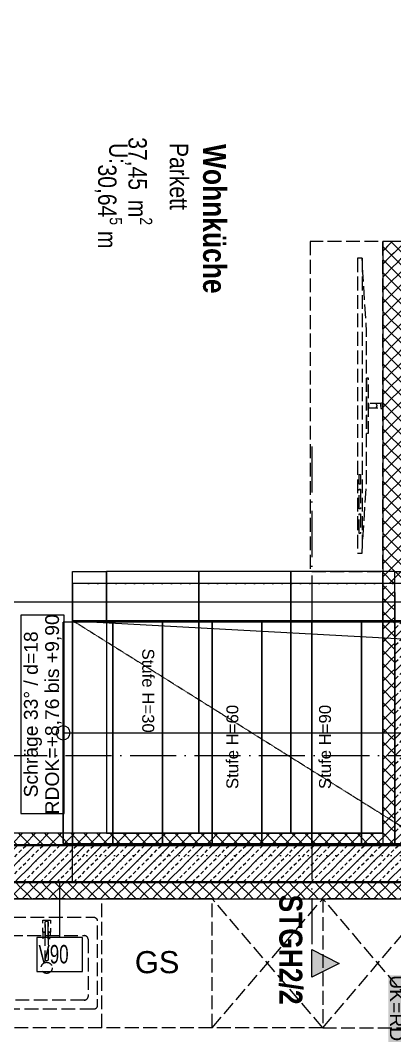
# Model space of a CAD drawing. Header units: metres. Extents: x -19025 to 34897, y -14024 to 26069.
# Drawn here: x 16898 to 18932, y 9095 to 14604 of the extents above; entities that cross this region are included whole.
import ezdxf
from ezdxf.enums import TextEntityAlignment as Align

# ---------------------------------------------------------------- set-up
doc = ezdxf.new("R2010")
doc.units = ezdxf.units.M
doc.header["$MEASUREMENT"] = 0
doc.set_wipeout_variables(frame=1)
for name, pattern in [('Punktlinie weit', [0.05, 0, -0.05]), ('Schnittlinie', [0.35, 0.25, -0.05, 0, -0.05]), ('Strichlinie eng', [0.1, 0.075, -0.025]), ('Wipeout_Contour', [1, 0, -1])]:
    doc.linetypes.add(name, pattern=pattern)
for name, color, linetype in [('11__100 Achsraster', 7, 'Continuous'), ('120 Wand Innen tragend', 7, 'Continuous'), ('130 Wand Innen', 7, 'Continuous'), ('220 Bodenaufbau', 7, 'Continuous'), ('410 Treppe', 7, 'Continuous'), ('510 Moeblierung', 7, 'Continuous'), ('530 Küche', 7, 'Continuous'), ('810 Raumstempel', 7, 'Continuous'), ('851 Marker Schnitt PP', 7, 'Continuous'), ('870 Deckendurchbruchsymbol', 7, 'Continuous'), ('930 Beschriftung Allgemein', 7, 'Continuous'), ('936 Beschriftung Aufbauten', 7, 'Continuous'), ('938 Beschriftung Statik', 7, 'Continuous'), ('Neubau_120 Wand Innen tragend', 7, 'Continuous'), ('Neubau_130 Wand Innen', 7, 'Continuous'), ('Neubau_310 Dachkonstruktion massiv', 7, 'Continuous')]:
    doc.layers.add(name, color=color, linetype=linetype)
doc.styles.add('ERSTELLTER_STIL_1', font='ARIALN.TTF')
doc.styles.add('ERSTELLTER_STIL_2', font='ARIALNB.TTF')
doc.styles.add('ERSTELLTER_STIL_3', font='arial.ttf')
doc.styles.add('ERSTELLTER_STIL_4', font='arialbd.ttf')
doc.styles.add('ERSTELLTER_STIL_7', font='ARIALN.TTF', dxfattribs={"width": 0.8})
doc.linetypes.add('Grenze Bezirk', pattern='A,0,[2,22HAUS116_412 STG1 _ 2.DG_IndexB_2026-08-161.Shx,S=0.001587,R=0,X=0,Y=0],-0.25,0', length=0.25)
pattern_1 = [(135, (0, 0), (0.03535534, 0.03535534), [0.05, 0]), (225, (0, 0), (-0.03535534, 0.03535534), [0.05, 0])]
pattern_2 = [(225, (0, 0), (-0.03535534, 0.03535534), [0.05, 0]), (315, (0, 0), (0.03535534, 0.03535534), [0.05, 0])]
pattern_3 = [(45, (0, 0), (-0.04596194, 0.04596194), [0.0195, -0.013]), (45, (-0.02298, 0.02298), (-0.04596194, 0.04596194), [0.065, 0])]

# ---------------------------------------------------------------- blocks, each defined once
blk = doc.blocks.new('Wohnküche_022_2_1', base_point=(19.0995, 19.4784))
at = {"layer": '810 Raumstempel', "color": 7, "lineweight": 13, "char_height": 0.1, "attachment_point": 1, "rotation": 270, "style": 'ERSTELLTER_STIL_1'}
for s, insert in [('\\A1;{\\pql;\\pt0,0.05;\\fArial Narrow|b0|i0|c0|p0;\\W1.000000;37,45\\fArial Narrow|b0|i0|c0|p0;\\W1.000000;\\A1{\\H.66x;\\S^  ;}\\fArial Narrow|b0|i0|c0|p0;\\W1.000000; m\\fArial Narrow|b0|i0|c0|p0;\\W1.000000;\\A1{\\H.66x;\\S2^  ;}}', (15.8635, 18.2725)), ('\\A1;{\\pql;\\pt0,0.05;\\fArial Narrow|b0|i0|c0|p0;\\W1.000000;30,64\\fArial Narrow|b0|i0|c0|p0;\\W1.000000;\\A1{\\H.66x;\\S5^  ;}\\fArial Narrow|b0|i0|c0|p0;\\W1.000000; m\\fArial Narrow|b0|i0|c0|p0;\\W1.000000;\\A1{\\H.66x;\\S^  ;}}', (15.6988, 18.1245))]:
    blk.add_mtext(s, dxfattribs=dict(at, insert=insert))
at = {"layer": '810 Raumstempel', "color": 7, "lineweight": 13}
for tag, height, style, p in [('perimeterCode', 0.1, 'ERSTELLTER_STIL_1', (15.7297, 18.2412)), ('DUMMY_892', 0.1, 'ERSTELLTER_STIL_1', (15.8944, 18.2725)), ('stFloorCovering', 0.1, 'ERSTELLTER_STIL_1', (16.0591, 18.2412)), ('DUMMY_891', 0.1, 'ERSTELLTER_STIL_1', (16.0591, 18.2725)), ('ROOM_NAME', 0.125, 'ERSTELLTER_STIL_2', (16.265, 18.2355)), ('DUMMY_890', 0.125, 'ERSTELLTER_STIL_2', (16.265, 17.4524))]:
    blk.add_attdef(tag, text='', height=height, rotation=270, dxfattribs=dict(at, style=style)).set_placement(p, align=Align.TOP_LEFT)
blk = doc.blocks.new('Decke_2_1', base_point=(11.4309, 4.6878))
at = {"layer": '220 Bodenaufbau', "color": 7, "linetype": 'Continuous', "lineweight": 13, "flags": 128}
blk.add_lwpolyline([(19.551, 13.0252), (19.551, 14.231), (15.4301, 14.231), (15.4301, 15.916), (21.6305, 15.916), (21.6305, 16.051), (21.8305, 16.051), (21.8305, 15.851), (23.6, 15.851), (23.6, 18.8911), (23.6, 22.2117), (14.36, 22.2117), (14.36, 18.8317), (11.5332, 18.8317), (11.5332, 14.251), (14.36, 14.251), (14.36, 6.5391)], dxfattribs=at)
blk = doc.blocks.new('Treppe_1_1')
at = {"color": 254, "linetype": 'Wipeout_Contour', "lineweight": 0, "ltscale": 86.442473}
blk.add_wipeout([(15.3798, 15.641), (15.3798, 14.441), (15.6498, 14.441), (15.6498, 15.641)], dxfattribs=at).dxf.layer = '410 Treppe'
at = {"layer": '410 Treppe', "color": 7, "linetype": 'Continuous', "lineweight": 13}
for p, q in [((15.3798, 15.641), (15.3798, 14.441)), ((15.6498, 15.641), (15.3798, 15.641)), ((15.3798, 14.441), (15.3798, 15.641)), ((15.6498, 14.441), (15.6498, 15.641)), ((15.3798, 14.441), (15.6498, 14.441))]:
    blk.add_line(p, q, dxfattribs=at)
at = {"layer": '410 Treppe', "color": 7, "linetype": 'Continuous', "lineweight": 13, "flags": 128}
blk.add_lwpolyline([(15.3798, 15.0035, 1), (15.3798, 15.0785, 1)], format="xyb", close=True, dxfattribs=at)
at = {"color": 254, "linetype": 'Wipeout_Contour', "lineweight": 0, "ltscale": 87.221366}
blk.add_wipeout([(15.6498, 15.641), (15.6498, 14.441), (15.9198, 14.441), (15.9198, 15.641)], dxfattribs=at).dxf.layer = '410 Treppe'
at = {"layer": '410 Treppe', "color": 7, "linetype": 'Continuous', "lineweight": 13}
for p, q in [((15.6498, 15.641), (15.6498, 14.441)), ((15.9198, 15.641), (15.6498, 15.641)), ((15.6498, 14.441), (15.6498, 15.641)), ((15.9198, 14.441), (15.9198, 15.641)), ((15.3798, 15.041), (15.6498, 15.041)), ((15.6498, 14.441), (15.9198, 14.441))]:
    blk.add_line(p, q, dxfattribs=at)
at = {"color": 254, "linetype": 'Wipeout_Contour', "lineweight": 0, "ltscale": 88.006623}
blk.add_wipeout([(15.9198, 15.641), (15.9198, 14.441), (16.1898, 14.441), (16.1898, 15.641)], dxfattribs=at).dxf.layer = '410 Treppe'
at = {"layer": '410 Treppe', "color": 7, "linetype": 'Continuous', "lineweight": 13}
for p, q in [((15.9198, 15.641), (15.9198, 14.441)), ((16.1898, 15.641), (15.9198, 15.641)), ((15.9198, 14.441), (15.9198, 15.641)), ((16.1898, 14.441), (16.1898, 15.641)), ((15.9198, 14.441), (16.1898, 14.441))]:
    blk.add_line(p, q, dxfattribs=at)
at = {"color": 254, "linetype": 'Wipeout_Contour', "lineweight": 0, "ltscale": 88.798076}
blk.add_wipeout([(16.1898, 15.641), (16.1898, 14.441), (16.4598, 14.441), (16.4598, 15.641)], dxfattribs=at).dxf.layer = '410 Treppe'
at = {"layer": '410 Treppe', "color": 7, "linetype": 'Continuous', "lineweight": 13}
for p, q in [((16.1898, 15.641), (16.1898, 14.441)), ((16.4598, 15.641), (16.1898, 15.641)), ((16.1898, 14.441), (16.1898, 15.641)), ((16.4598, 14.441), (16.4598, 15.641)), ((16.1898, 14.441), (16.4598, 14.441))]:
    blk.add_line(p, q, dxfattribs=at)
at = {"color": 254, "linetype": 'Wipeout_Contour', "lineweight": 0, "ltscale": 89.595559}
blk.add_wipeout([(16.4598, 15.641), (16.4598, 14.441), (16.7298, 14.441), (16.7298, 15.641)], dxfattribs=at).dxf.layer = '410 Treppe'
at = {"layer": '410 Treppe', "color": 7, "linetype": 'Continuous', "lineweight": 13}
for p, q in [((16.4598, 15.641), (16.4598, 14.441)), ((16.7298, 15.641), (16.4598, 15.641)), ((16.4598, 14.441), (16.4598, 15.641)), ((16.7298, 14.441), (16.7298, 15.641)), ((16.4598, 14.441), (16.7298, 14.441))]:
    blk.add_line(p, q, dxfattribs=at)
at = {"color": 254, "linetype": 'Wipeout_Contour', "lineweight": 0, "ltscale": 90.398913}
blk.add_wipeout([(16.7298, 15.641), (16.7298, 14.441), (16.9998, 14.441), (16.9998, 15.641)], dxfattribs=at).dxf.layer = '410 Treppe'
at = {"layer": '410 Treppe', "color": 7, "linetype": 'Continuous', "lineweight": 13}
for p, q in [((16.7298, 15.641), (16.7298, 14.441)), ((16.9998, 15.641), (16.7298, 15.641)), ((16.7298, 14.441), (16.7298, 15.641)), ((16.9998, 14.441), (16.9998, 15.641)), ((16.7298, 14.441), (16.9998, 14.441))]:
    blk.add_line(p, q, dxfattribs=at)
at = {"color": 254, "linetype": 'Wipeout_Contour', "lineweight": 0, "ltscale": 91.207981}
blk.add_wipeout([(16.9998, 15.641), (16.9998, 14.441), (17.2698, 14.441), (17.2698, 15.641)], dxfattribs=at).dxf.layer = '410 Treppe'
at = {"layer": '410 Treppe', "color": 7, "linetype": 'Continuous', "lineweight": 13}
for p, q in [((16.9998, 15.641), (16.9998, 14.441)), ((17.2698, 15.641), (16.9998, 15.641)), ((16.9998, 14.441), (16.9998, 15.641)), ((15.6498, 15.041), (19.4298, 15.041)), ((16.9998, 14.441), (17.2698, 14.441))]:
    blk.add_line(p, q, dxfattribs=at)
blk = doc.blocks.new('Wand_3_1', base_point=(17.1809, 15.751))
at = {"color": 254, "linetype": 'Wipeout_Contour', "lineweight": 0, "ltscale": 91.331074}
blk.add_wipeout([(17.1809, 15.916), (15.6159, 15.916), (15.6159, 15.851), (17.1809, 15.851)], dxfattribs=at).dxf.layer = '120 Wand Innen tragend'
at = {"layer": '120 Wand Innen tragend', "color": 7, "linetype": 'Continuous', "lineweight": 13, "flags": 128}
blk.add_lwpolyline([(17.1809, 15.916), (15.6159, 15.916)], dxfattribs=at)
at = {"color": 254, "linetype": 'Wipeout_Contour', "lineweight": 0, "ltscale": 90.960403}
blk.add_wipeout([(15.6159, 15.651), (17.1809, 15.651), (17.1809, 15.851), (15.6159, 15.851)], dxfattribs=at).dxf.layer = '120 Wand Innen tragend'
at = {"layer": '120 Wand Innen tragend', "color": 7, "linetype": 'Continuous', "lineweight": 13, "flags": 128}
for points in [[(15.6159, 15.851), (15.6159, 15.916)], [(17.1809, 15.851), (17.1809, 15.916)], [(15.6159, 15.651), (15.6159, 15.851)], [(17.1809, 15.651), (17.1809, 15.851)], [(15.6159, 15.651), (17.1809, 15.651)]]:
    blk.add_lwpolyline(points, dxfattribs=at)
blk = doc.blocks.new('Dachfläche_1_1', base_point=(15.4309, 15.851))
at = {"layer": 'Neubau_310 Dachkonstruktion massiv', "color": 155, "linetype": 'Punktlinie weit', "lineweight": 5, "true_color": 0x416cbe, "flags": 128}
blk.add_lwpolyline([(15.4309, 15.851), (15.4309, 14.376), (17.3809, 14.376), (17.3809, 15.851)], close=True, dxfattribs=at)
blk = doc.blocks.new('Unterschrank Einzeltür 24[1]_1', base_point=(15.59, 13.441))
at = {"layer": '530 Küche', "color": 8, "linetype": 'Strichlinie eng', "lineweight": 5}
for p, q in [((15.59, 14.141), (14.99, 14.141)), ((14.99, 13.441), (14.99, 14.141)), ((15.59, 13.441), (15.59, 14.141)), ((15.085, 13.941), (15.495, 13.941)), ((15.065, 13.611), (15.065, 13.921)), ((15.515, 13.921), (15.515, 13.611)), ((15.495, 13.591), (15.085, 13.591)), ((15.59, 13.441), (14.99, 13.441))]:
    blk.add_line(p, q, dxfattribs=at)
at = {"layer": '530 Küche', "color": 8, "linetype": 'Strichlinie eng', "lineweight": 5, "flags": 128}
for points in [[(15.545, 13.541), (15.035, 13.541, -0.414214), (15.015, 13.561), (15.015, 14.021, -0.414214), (15.035, 14.041), (15.545, 14.041, -0.414214), (15.565, 14.021), (15.565, 13.561, -0.414214)], [(15.31, 13.96), (15.299, 13.96), (15.299, 14.011, 1), (15.281, 14.011), (15.281, 13.96), (15.2701, 13.96), (15.2701, 14.025), (15.31, 14.025)], [(15.299, 13.8131, -1), (15.281, 13.8132), (15.281, 14.011, -1), (15.299, 14.011)]]:
    blk.add_lwpolyline(points, format="xyb", close=True, dxfattribs=at)
for points in [[(15.2703, 13.924), (15.2703, 13.959), (15.281, 13.959), (15.281, 13.924)], [(15.3097, 13.924), (15.299, 13.924), (15.299, 13.959), (15.3097, 13.959)]]:
    blk.add_lwpolyline(points, close=True, dxfattribs=at)
at = {"layer": '530 Küche', "color": 8, "linetype": 'Strichlinie eng', "lineweight": 5}
blk.add_circle((15.29, 13.766), 0.03, dxfattribs=at)
for centre, start, end in [((15.085, 13.921), 90, 180), ((15.495, 13.921), 0, 90), ((15.085, 13.611), 180, 270), ((15.495, 13.611), 270, 0)]:
    blk.add_arc(centre, 0.02, start, end, dxfattribs=at)
blk.add_point((15.495, 13.591), dxfattribs=at)
blk = doc.blocks.new('Garderobe 01 27[2]_1', base_point=(16.79, 13.441))
at = {"layer": '530 Küche', "color": 8, "linetype": 'Strichlinie eng', "lineweight": 5}
for p, q in [((16.19, 13.441), (16.79, 14.141)), ((16.79, 13.441), (16.19, 14.141))]:
    blk.add_line(p, q, dxfattribs=at)
at = {"layer": '530 Küche', "color": 8, "linetype": 'Strichlinie eng', "lineweight": 5, "flags": 128}
blk.add_lwpolyline([(16.79, 13.441), (16.19, 13.441), (16.19, 14.141), (16.79, 14.141)], close=True, dxfattribs=at)
blk = doc.blocks.new('Anrichte 01 27[43]_1', base_point=(16.7217, 17.7067))
at = {"layer": '510 Moeblierung', "color": 253, "linetype": 'Strichlinie eng', "lineweight": 9, "true_color": 0x9f9f9f, "flags": 128}
blk.add_lwpolyline([(16.7217, 17.7067), (16.7217, 15.916), (17.1159, 15.916), (17.1159, 17.7067)], close=True, dxfattribs=at)
blk = doc.blocks.new('Einbau Geschirrspüler 02 27[46]_1', base_point=(16.19, 13.441))
at = {"layer": '530 Küche', "color": 8, "linetype": 'Strichlinie eng', "lineweight": 5}
for p, q in [((16.19, 14.141), (15.59, 14.141)), ((15.59, 13.441), (15.59, 14.141)), ((16.19, 13.441), (16.19, 14.141)), ((16.19, 13.441), (15.59, 13.441))]:
    blk.add_line(p, q, dxfattribs=at)
at = {"layer": '530 Küche', "color": 7, "lineweight": 13, "style": 'ERSTELLTER_STIL_3'}
blk.add_attdef('txt', text='', height=0.12, dxfattribs=at).set_placement((15.89, 13.7969), align=Align.MIDDLE_CENTER)
blk = doc.blocks.new('Garderobe 01 27[99]_1', base_point=(16.79, 13.441))
at = {"layer": '530 Küche', "color": 8, "linetype": 'Strichlinie eng', "lineweight": 5}
for p, q in [((17.39, 13.441), (16.79, 14.141)), ((16.79, 13.441), (17.39, 14.141))]:
    blk.add_line(p, q, dxfattribs=at)
at = {"layer": '530 Küche', "color": 8, "linetype": 'Strichlinie eng', "lineweight": 5, "flags": 128}
blk.add_lwpolyline([(16.79, 13.441), (17.39, 13.441), (17.39, 14.141), (16.79, 14.141)], close=True, dxfattribs=at)
blk = doc.blocks.new('Wand_101_1', base_point=(17.1159, 15.851))
at = {"layer": 'Neubau_130 Wand Innen', "linetype": 'Continuous', "lineweight": 13, "true_color": 0xa7a7a7}
h = blk.add_hatch(dxfattribs=at)
h.set_pattern_fill('GIPSKARTONWAND_0001', color=253, style=0, pattern_type=2)
h.set_pattern_definition(pattern_1)
h.paths.add_polyline_path([(17.1159, 17.6017), (17.1159, 15.851), (17.2209, 15.851), (17.2209, 17.6017)])
at = {"layer": 'Neubau_130 Wand Innen', "color": 7, "linetype": 'Continuous', "lineweight": 13, "flags": 128}
for points in [[(17.1159, 17.6017), (17.1159, 15.851)], [(17.2209, 16.2161), (17.2209, 17.6017)], [(17.2209, 15.851), (17.2209, 16.1511)], [(17.2209, 15.851), (17.1159, 15.851)]]:
    blk.add_lwpolyline(points, dxfattribs=at)
blk = doc.blocks.new('Wand_122_1', base_point=(17.64, 14.231))
at = {"layer": 'Neubau_130 Wand Innen', "linetype": 'Continuous', "lineweight": 13, "true_color": 0xa7a7a7}
h = blk.add_hatch(dxfattribs=at)
h.set_pattern_fill('GIPSKARTONWAND_0001', color=253, style=0, pattern_type=2)
h.set_pattern_definition(pattern_2)
h.paths.add_polyline_path([(17.44, 14.231), (14.56, 14.231), (14.56, 14.141), (17.44, 14.141)])
at = {"layer": 'Neubau_130 Wand Innen', "color": 7, "linetype": 'Continuous', "lineweight": 13, "flags": 128}
for points in [[(17.44, 14.231), (14.56, 14.231)], [(14.56, 14.141), (17.44, 14.141)]]:
    blk.add_lwpolyline(points, dxfattribs=at)
blk = doc.blocks.new('Schnittebene_10_1', base_point=(16.73, 16.5951))
at = {"layer": '851 Marker Schnitt PP', "linetype": 'Continuous', "lineweight": 0, "true_color": 0x000000}
blk.add_hatch(color=18, dxfattribs=at).paths.add_polyline_path([(16.73, 13.7155), (16.88, 13.7905), (16.73, 13.8655)])
at = {"layer": '851 Marker Schnitt PP', "color": 251, "linetype": 'Schnittlinie', "lineweight": 5, "true_color": 0x5f5f5f}
blk.add_line((16.73, 16.5951), (16.73, 13.8655), dxfattribs=at)
at = {"layer": '851 Marker Schnitt PP', "color": 7, "linetype": 'Continuous', "lineweight": 13, "flags": 128}
blk.add_lwpolyline([(16.73, 13.7155), (16.73, 13.8655), (16.88, 13.7905)], close=True, dxfattribs=at)
at = {"layer": '851 Marker Schnitt PP', "color": 7, "lineweight": 13, "insert": (16.5502, 14.1635), "char_height": 0.125, "attachment_point": 7, "rotation": 270, "style": 'ERSTELLTER_STIL_2'}
blk.add_mtext('\\A1;{\\pql;\\pt0;\\fArial Narrow|b1|i0|c0|p0;\\W1.000000;STGH2/2}', dxfattribs=at)
blk = doc.blocks.new('Etikett_16_1', base_point=(15.3604, 14.231))
at = {"layer": '936 Beschriftung Aufbauten', "color": 7, "linetype": 'Continuous', "lineweight": 13}
blk.add_line((15.3604, 14.231), (15.3604, 13.931), dxfattribs=at)
at = {"layer": '936 Beschriftung Aufbauten', "color": 7, "linetype": 'Continuous', "lineweight": 13, "flags": 128}
blk.add_lwpolyline([(15.236, 13.931), (15.236, 13.7463), (15.4847, 13.7463), (15.4847, 13.931)], close=True, dxfattribs=at)
at = {"layer": '936 Beschriftung Aufbauten', "color": 7, "lineweight": 13, "insert": (15.246, 13.8901), "char_height": 0.1, "attachment_point": 1, "style": 'ERSTELLTER_STIL_7'}
blk.add_mtext('\\A1;{\\pqj;\\pt0,1;\\fArial Narrow|b0|i0|c0|p0;\\W0.800000;V90\\fArial Narrow|b0|i0|c0|p0;\\W0.800000;\\A1{\\H.66x;\\S^  ;}\\fArial Narrow|b0|i0|c0|p0;\\W0.800000;\\fArial Narrow|b0|i0|c0|p0;\\W0.800000;\\A1{\\H.66x;\\S^  ;}\\fArial Narrow|b0|i0|c0|p0;\\W0.800000; \\fArial Narrow|b0|i0|c0|p0;\\W0.800000;\\fArial Narrow|b0|i0|c0|p0;\\W0.800000;\\fArial Narrow|b0|i0|c0|p0;\\W0.800000;\\fArial Narrow|b0|i0|c0|p0;\\W0.800000;\\fArial Narrow|b0|i0|c0|p0;\\W0.800000;\\fArial Narrow|b0|i0|c0|p0;\\W0.800000;\\fArial Narrow|b0|i0|c0|p0;\\W0.800000;\\fArial Narrow|b0|i0|c0|p0;\\W0.800000;\\fArial Narrow|b0|i0|c0|p0;\\W0.800000;\\fArial Narrow|b0|i0|c0|p0;\\W0.800000;\\fArial Narrow|b0|i0|c0|p0;\\W0.800000;\\fArial Narrow|b0|i0|c0|p0;\\W0.800000;\\fArial Narrow|b0|i0|c0|p0;\\W0.800000;\\fArial Narrow|b0|i0|c0|p0;\\W0.800000;\\fArial Narrow|b0|i0|c0|p0;\\W0.800000;\\fArial Narrow|b0|i0|c0|p0;\\W0.800000;\\fArial Narrow|b0|i0|c0|p0;\\W0.800000;\\fArial Narrow|b0|i0|c0|p0;\\W0.800000;\\fArial Narrow|b0|i0|c0|p0;\\W0.800000;\\fArial Narrow|b0|i0|c0|p0;\\W0.800000;\\fArial Narrow|b0|i0|c0|p0;\\W0.800000;\\fArial Narrow|b0|i0|c0|p0;\\W0.800000;\\fArial Narrow|b0|i0|c0|p0;\\W0.800000;\\fArial Narrow|b0|i0|c0|p0;\\W0.800000;\\fArial Narrow|b0|i0|c0|p0;\\W0.800000;\\fArial Narrow|b0|i0|c0|p0;\\W0.800000;\\fArial Narrow|b0|i0|c0|p0;\\W0.800000;\\fArial Narrow|b0|i0|c0|p0;\\W0.800000;\\fArial Narrow|b0|i0|c0|p0;\\W0.800000;\\fArial Narrow|b0|i0|c0|p0;\\W0.800000;\\fArial Narrow|b0|i0|c0|p0;\\W0.800000;\\fArial Narrow|b0|i0|c0|p0;\\W0.800000;\\fArial Narrow|b0|i0|c0|p0;\\W0.800000;\\fArial Narrow|b0|i0|c0|p0;\\W0.800000;\\fArial Narrow|b0|i0|c0|p0;\\W0.800000;\\fArial Narrow|b0|i0|c0|p0;\\W0.800000;\\fArial Narrow|b0|i0|c0|p0;\\W0.800000;\\fArial Narrow|b0|i0|c0|p0;\\W0.800000;\\fArial Narrow|b0|i0|c0|p0;\\W0.800000;\\fArial Narrow|b0|i0|c0|p0;\\W0.800000;\\fArial Narrow|b0|i0|c0|p0;\\W0.800000;\\fArial Narrow|b0|i0|c0|p0;\\W0.800000;\\fArial Narrow|b0|i0|c0|p0;\\W0.800000;}', dxfattribs=at)
blk = doc.blocks.new('Wand_154_1', base_point=(19.1507, 17.7067))
at = {"layer": '130 Wand Innen', "linetype": 'Continuous', "lineweight": 13, "true_color": 0xa7a7a7}
h = blk.add_hatch(dxfattribs=at)
h.set_pattern_fill('GIPSKARTONWAND_0001', color=253, style=0, pattern_type=2)
h.set_pattern_definition(pattern_2)
h.paths.add_polyline_path([(17.1159, 17.6017), (17.2209, 17.6017), (17.1159, 17.7067)])
h = blk.add_hatch(dxfattribs=at)
h.set_pattern_fill('GIPSKARTONWAND_0001', color=253, style=0, pattern_type=2)
h.set_pattern_definition(pattern_2)
h.paths.add_polyline_path([(17.2209, 17.7067), (17.1159, 17.7067), (17.2209, 17.6017)])
at = {"layer": '130 Wand Innen', "color": 7, "linetype": 'Continuous', "lineweight": 13, "flags": 128}
for points in [[(17.1159, 17.7067), (17.1159, 17.6017)], [(17.981, 17.7067), (17.1159, 17.7067)]]:
    blk.add_lwpolyline(points, dxfattribs=at)
blk = doc.blocks.new('Wand_161_1', base_point=(17.1809, 14.431))
at = {"layer": 'Neubau_120 Wand Innen tragend', "linetype": 'Continuous', "lineweight": 13, "true_color": 0xa7a7a7}
h = blk.add_hatch(dxfattribs=at)
h.set_pattern_fill('GIPSKARTONWAND_0001', color=253, style=0, pattern_type=2)
h.set_pattern_definition(pattern_1)
h.paths.add_polyline_path([(17.1159, 15.851), (17.1159, 14.431), (17.1809, 14.431), (17.1809, 15.802)])
at = {"layer": 'Neubau_120 Wand Innen tragend', "linetype": 'Continuous', "lineweight": 0, "true_color": 0x000000}
h = blk.add_hatch(dxfattribs=at)
h.set_pattern_fill('BETON__BEWEHRT_SN46_0001', color=18, style=0, pattern_type=2)
h.set_pattern_definition(pattern_3)
h.paths.add_polyline_path([(17.1809, 15.651), (17.1809, 14.431), (17.3809, 14.431), (17.3809, 15.651)])
at = {"layer": 'Neubau_120 Wand Innen tragend', "linetype": 'Continuous', "lineweight": 13, "true_color": 0xa7a7a7}
h = blk.add_hatch(dxfattribs=at)
h.set_pattern_fill('GIPSKARTONWAND_0001', color=253, style=0, pattern_type=2)
h.set_pattern_definition(pattern_1)
h.paths.add_polyline_path([(17.1159, 14.431), (17.1809, 14.431), (17.1809, 14.4801), (17.1159, 14.496)])
at = {"layer": 'Neubau_120 Wand Innen tragend', "linetype": 'Continuous', "lineweight": 0, "true_color": 0x000000}
h = blk.add_hatch(dxfattribs=at)
h.set_pattern_fill('BETON__BEWEHRT_SN46_0001', color=18, style=0, pattern_type=2)
h.set_pattern_definition(pattern_3)
h.paths.add_polyline_path([(17.1809, 14.4801), (17.1809, 14.431), (17.3809, 14.431)])
at = {"layer": 'Neubau_120 Wand Innen tragend', "color": 7, "linetype": 'Continuous', "lineweight": 13}
for p, q in [((17.1809, 15.802), (17.1809, 15.651)), ((17.1809, 15.651), (17.1809, 14.431))]:
    blk.add_line(p, q, dxfattribs=at)
at = {"layer": 'Neubau_120 Wand Innen tragend', "color": 7, "linetype": 'Continuous', "lineweight": 13, "flags": 128}
for points in [[(17.1159, 15.851), (17.1159, 14.431)], [(17.1809, 14.431), (17.1159, 14.431)]]:
    blk.add_lwpolyline(points, dxfattribs=at)
at = {"layer": 'Neubau_120 Wand Innen tragend', "color": 7, "linetype": 'Continuous', "lineweight": 30, "flags": 128}
blk.add_lwpolyline([(17.3809, 14.431), (17.3809, 15.651)], dxfattribs=at)
at = {"layer": 'Neubau_130 Wand Innen', "color": 7, "linetype": 'Continuous', "lineweight": 13}
blk.add_line((17.1809, 14.4801), (17.1809, 14.431), dxfattribs=at)
at = {"layer": 'Neubau_130 Wand Innen', "color": 7, "linetype": 'Continuous', "lineweight": 13, "flags": 128}
blk.add_lwpolyline([(17.1809, 14.431), (17.1159, 14.431)], dxfattribs=at)
at = {"layer": 'Neubau_130 Wand Innen', "color": 7, "linetype": 'Continuous', "lineweight": 30, "flags": 128}
blk.add_lwpolyline([(17.3809, 14.431), (17.1809, 14.431)], dxfattribs=at)
blk = doc.blocks.new('Wand_163_1', base_point=(14.56, 14.431))
at = {"layer": '120 Wand Innen tragend', "linetype": 'Continuous', "lineweight": 0, "true_color": 0x000000}
h = blk.add_hatch(dxfattribs=at)
h.set_pattern_fill('BETON__BEWEHRT_SN46_0001', color=18, style=0, pattern_type=2)
h.set_pattern_definition(pattern_3)
h.paths.add_polyline_path([(14.56, 14.231), (17.44, 14.231), (17.44, 14.431), (14.56, 14.431)])
at = {"layer": '120 Wand Innen tragend', "color": 7, "linetype": 'Continuous', "lineweight": 30, "flags": 128}
for points in [[(17.1809, 14.431), (14.56, 14.431)], [(14.56, 14.231), (17.44, 14.231)]]:
    blk.add_lwpolyline(points, dxfattribs=at)
blk = doc.blocks.new('Wanddurchbruch  - ACB_2')
at = {"layer": '120 Wand Innen tragend', "linetype": 'Continuous', "lineweight": 0, "true_color": 0x3f3f3f}
for points in [[(0.5034, 0.493), (-0.0117, 0.493), (-0.0117, 0.403), (0.5034, 0.403)], [(0.4797, 0.3933), (0.0074, 0.3933), (0.0074, 0.3033), (0.4797, 0.3033)]]:
    blk.add_hatch(color=250, dxfattribs=at).paths.add_polyline_path(points)
at = {"layer": '120 Wand Innen tragend', "linetype": 'Continuous', "lineweight": 0, "true_color": 0xffffff}
blk.add_hatch(color=7, dxfattribs=at).paths.add_polyline_path([(-0.075, 0), (0.075, 0), (0.075, 0.2), (-0.075, 0.2)])
at = {"layer": '120 Wand Innen tragend', "color": 7, "linetype": 'Continuous', "lineweight": 18}
for p, q in [((0.075, 0.2), (-0.075, 0.2)), ((-0.075, 0), (0.075, 0.2)), ((0.075, 0), (-0.075, 0.2)), ((-0.075, 0), (0.075, 0))]:
    blk.add_line(p, q, dxfattribs=at)
at = {"layer": '120 Wand Innen tragend', "color": 7, "linetype": 'Continuous', "lineweight": 13}
for p, q in [((-0.075, 0.2), (-0.075, 0)), ((0.075, 0.2), (-0.075, 0.2)), ((0.075, 0), (0.075, 0.2)), ((-0.075, 0), (0.075, 0))]:
    blk.add_line(p, q, dxfattribs=at)
at = {"layer": '120 Wand Innen tragend', "color": 12, "lineweight": 13, "true_color": 0xcc0000, "style": 'ERSTELLTER_STIL_3'}
for tag, p in [('zeileZ', (0.2458, 0.4517)), ('mal', (0.2436, 0.352))]:
    blk.add_attdef(tag, text='', height=0.075, rotation=180, dxfattribs=at).set_placement(p, align=Align.MIDDLE_CENTER)
blk = doc.blocks.new('Wanddurchbruch  - ACB_3')
at = {"layer": '120 Wand Innen tragend', "linetype": 'Continuous', "lineweight": 0, "true_color": 0x3f3f3f}
for points in [[(0.5034, 0.493), (-0.0117, 0.493), (-0.0117, 0.403), (0.5034, 0.403)], [(0.4797, 0.3933), (0.0074, 0.3933), (0.0074, 0.3033), (0.4797, 0.3033)]]:
    blk.add_hatch(color=250, dxfattribs=at).paths.add_polyline_path(points)
at = {"layer": '120 Wand Innen tragend', "linetype": 'Continuous', "lineweight": 0, "true_color": 0xffffff}
blk.add_hatch(color=7, dxfattribs=at).paths.add_polyline_path([(-0.1, 0), (0.1, 0), (0.1, 0.2), (-0.1, 0.2)])
at = {"layer": '120 Wand Innen tragend', "color": 7, "linetype": 'Continuous', "lineweight": 18}
for p, q in [((0.1, 0.2), (-0.1, 0.2)), ((-0.1, 0), (0.1, 0.2)), ((0.1, 0), (-0.1, 0.2)), ((-0.1, 0), (0.1, 0))]:
    blk.add_line(p, q, dxfattribs=at)
at = {"layer": '120 Wand Innen tragend', "color": 7, "linetype": 'Continuous', "lineweight": 13}
for p, q in [((-0.1, 0.2), (-0.1, 0)), ((0.1, 0.2), (-0.1, 0.2)), ((0.1, 0), (0.1, 0.2)), ((-0.1, 0), (0.1, 0))]:
    blk.add_line(p, q, dxfattribs=at)
at = {"layer": '120 Wand Innen tragend', "color": 12, "lineweight": 13, "true_color": 0xcc0000, "style": 'ERSTELLTER_STIL_3'}
for tag, p in [('zeileZ', (0.2458, 0.4517)), ('mal', (0.2436, 0.352))]:
    blk.add_attdef(tag, text='', height=0.075, rotation=180, dxfattribs=at).set_placement(p, align=Align.MIDDLE_CENTER)
blk = doc.blocks.new('Wand_173_1', base_point=(17.64, 11.3283))
at = {"layer": '120 Wand Innen tragend', "linetype": 'Continuous', "lineweight": 0, "true_color": 0x000000}
h = blk.add_hatch(dxfattribs=at)
h.set_pattern_fill('BETON__BEWEHRT_SN46_0001', color=18, style=0, pattern_type=2)
h.set_pattern_definition(pattern_3)
h.paths.add_polyline_path([(17.44, 14.231), (17.44, 13.297), (17.64, 13.297), (17.64, 14.231)])
h = blk.add_hatch(dxfattribs=at)
h.set_pattern_fill('BETON__BEWEHRT_SN46_0001', color=18, style=0, pattern_type=2)
h.set_pattern_definition(pattern_3)
h.paths.add_polyline_path([(17.64, 13.147), (17.44, 13.147), (17.44, 12.7333), (17.64, 12.7333)])
h = blk.add_hatch(dxfattribs=at)
h.set_pattern_fill('BETON__BEWEHRT_SN46_0001', color=18, style=0, pattern_type=2)
h.set_pattern_definition(pattern_3)
h.paths.add_polyline_path([(17.44, 11.3283), (17.64, 11.4333), (17.64, 12.5333), (17.44, 12.5333)])
h = blk.add_hatch(dxfattribs=at)
h.set_pattern_fill('BETON__BEWEHRT_SN46_0001', color=18, style=0, pattern_type=2)
h.set_pattern_definition(pattern_3)
h.paths.add_polyline_path([(17.64, 11.4333), (17.44, 11.3283), (17.64, 11.3283)])
at = {"layer": '120 Wand Innen tragend', "color": 7, "linetype": 'Continuous', "lineweight": 30, "flags": 128}
for points in [[(17.44, 14.231), (17.44, 13.297)], [(17.64, 13.297), (17.64, 14.231)], [(17.44, 13.147), (17.44, 12.7333)], [(17.64, 12.7333), (17.64, 13.147)], [(17.44, 12.5333), (17.44, 11.3283)], [(17.64, 11.4333), (17.64, 12.5333)]]:
    blk.add_lwpolyline(points, dxfattribs=at)
at = {"layer": '130 Wand Innen', "color": 7, "linetype": 'Continuous', "lineweight": 30}
blk.add_line((17.64, 11.3283), (17.64, 11.4333), dxfattribs=at)
at = {"layer": '130 Wand Innen', "color": 7, "linetype": 'Continuous', "lineweight": 30, "flags": 128}
blk.add_lwpolyline([(17.44, 11.3283), (17.64, 11.3283)], dxfattribs=at)
at = {"layer": '120 Wand Innen tragend', "color": 7, "linetype": 'Continuous', "lineweight": 13}
ref = blk.add_blockref('Wanddurchbruch  - ACB_2', (17.64, 13.222), dxfattribs=dict(at, rotation=89.99999870043219))
ref.add_attrib('mal', 'WD 15/15', dxfattribs={"color": 12, "lineweight": 13, "true_color": 0xcc0000, "height": 0.075, "rotation": 270, "style": 'ERSTELLTER_STIL_3'}).set_placement((17.2917, 13.4692), align=Align.MIDDLE_CENTER)
ref.add_attrib('zeileZ', 'UK=RDOK', dxfattribs={"color": 12, "lineweight": 13, "true_color": 0xcc0000, "height": 0.075, "rotation": 270, "style": 'ERSTELLTER_STIL_3'}).set_placement((17.192, 13.4715), align=Align.MIDDLE_CENTER)
ref = blk.add_blockref('Wanddurchbruch  - ACB_3', (17.64, 12.6333), dxfattribs=dict(at, rotation=89.99999870043219))
ref.add_attrib('mal', 'WD 20/15', dxfattribs={"color": 12, "lineweight": 13, "true_color": 0xcc0000, "height": 0.075, "rotation": 270, "style": 'ERSTELLTER_STIL_3'}).set_placement((17.2917, 12.8805), align=Align.MIDDLE_CENTER)
ref.add_attrib('zeileZ', 'UK=RDOK', dxfattribs={"color": 12, "lineweight": 13, "true_color": 0xcc0000, "height": 0.075, "rotation": 270, "style": 'ERSTELLTER_STIL_3'}).set_placement((17.192, 12.8828), align=Align.MIDDLE_CENTER)
blk = doc.blocks.new('Wand_207_1', base_point=(14.56, 14.431))
at = {"layer": 'Neubau_130 Wand Innen', "linetype": 'Continuous', "lineweight": 13, "true_color": 0xa7a7a7}
h = blk.add_hatch(dxfattribs=at)
h.set_pattern_fill('GIPSKARTONWAND_0001', color=253, style=0, pattern_type=2)
h.set_pattern_definition([(45, (0, 0), (-0.03535534, 0.03535534), [0.05, 0]), (135, (0, 0), (0.03535534, 0.03535534), [0.05, 0])])
h.paths.add_polyline_path([(17.1159, 14.496), (14.56, 14.496), (14.56, 14.431), (17.1159, 14.431)])
at = {"layer": 'Neubau_130 Wand Innen', "color": 7, "linetype": 'Continuous', "lineweight": 13, "flags": 128}
for points in [[(17.1159, 14.496), (14.56, 14.496)], [(14.56, 14.431), (17.1159, 14.431)]]:
    blk.add_lwpolyline(points, dxfattribs=at)
blk = doc.blocks.new('Standard-Rastermarker_13')
at = {"layer": '11__100 Achsraster', "color": 8, "linetype": 'Grenze Bezirk', "lineweight": 5}
blk.add_line((1, 0), (28.1323, 0), dxfattribs=at)
at = {"layer": '11__100 Achsraster', "color": 8, "lineweight": 5, "style": 'ERSTELLTER_STIL_4'}
blk.add_attdef('AC_MarkerText_1', text='', height=0.2, rotation=270, dxfattribs=at).set_placement((29.5281, -0.0457), align=Align.TOP_CENTER)
blk = doc.blocks.new('Flachbildfernseher 27[158]_1', base_point=(16.9784, 17.616))
at = {"layer": '510 Moeblierung', "color": 253, "linetype": 'Strichlinie eng', "lineweight": 9, "true_color": 0x9f9f9f}
for p, q in [((17.0034, 17.616), (17.0034, 16.016)), ((16.9884, 16.3894), (16.9884, 16.4427)), ((16.9884, 16.4427), (16.9947, 16.4427)), ((16.9947, 16.4427), (16.9947, 16.3894)), ((16.9947, 16.3894), (16.9884, 16.3894)), ((16.9884, 16.256), (16.9884, 16.3627)), ((16.9884, 16.3627), (16.9947, 16.3627)), ((16.9947, 16.3627), (16.9947, 16.256)), ((16.9947, 16.256), (16.9884, 16.256)), ((16.9884, 16.1227), (16.9884, 16.2294)), ((16.9884, 16.2294), (16.9947, 16.2294)), ((16.9947, 16.2294), (16.9947, 16.1227)), ((16.9947, 16.1227), (16.9884, 16.1227))]:
    blk.add_line(p, q, dxfattribs=at)
at = {"layer": '510 Moeblierung', "color": 253, "linetype": 'Strichlinie eng', "lineweight": 9, "true_color": 0x9f9f9f, "flags": 128}
for points in [[(16.9784, 17.616), (16.9784, 16.016), (17.0034, 16.016), (17.0284, 16.416), (17.0284, 17.216), (17.0034, 17.616)], [(17.0284, 16.966), (17.0284, 16.666), (17.0384, 16.666), (17.0384, 16.966)], [(17.0384, 16.8285), (17.0384, 16.8035), (17.1059, 16.8035), (17.1059, 16.8285)], [(17.1059, 16.831), (17.1059, 16.801), (17.1159, 16.801), (17.1159, 16.831)]]:
    blk.add_lwpolyline(points, close=True, dxfattribs=at)
at = {"layer": '510 Moeblierung', "color": 253, "linetype": 'Strichlinie eng', "lineweight": 9, "true_color": 0x9f9f9f}
blk.add_arc((17.0722, 16.816), 0.0125, 270, 90, dxfattribs=at)
blk = doc.blocks.new('Schnittebene_23_1', base_point=(13.2924, 14.9172))
at = {"layer": '851 Marker Schnitt PP', "color": 251, "linetype": 'Schnittlinie', "lineweight": 5, "true_color": 0x5f5f5f}
blk.add_line((13.2924, 14.9172), (22.2096, 14.9172), dxfattribs=at)

msp = doc.modelspace()

# ---------------------------------------------------------------- block references
at = {"layer": '120 Wand Innen tragend', "color": 7, "lineweight": 30, "xscale": 1000, "yscale": 1000, "zscale": 1000}
msp.add_blockref('Wand_173_1', (19391.351, 7025.231), dxfattribs=at)
at = {"layer": '130 Wand Innen', "color": 7, "lineweight": 30, "xscale": 1000, "yscale": 1000, "zscale": 1000}
msp.add_blockref('Wand_154_1', (20901.984, 13403.614), dxfattribs=at)
at = {"layer": '220 Bodenaufbau', "color": 7, "linetype": 'Continuous', "lineweight": 13, "xscale": 1000, "yscale": 1000, "zscale": 1000}
msp.add_blockref('Decke_2_1', (13182.278, 384.744), dxfattribs=at)
at = {"layer": '510 Moeblierung', "color": 253, "linetype": 'Strichlinie eng', "lineweight": 9, "true_color": 0x9f9f9f, "xscale": 1000, "yscale": 1000, "zscale": 1000}
msp.add_blockref('Flachbildfernseher 27[158]_1', (18729.777, 13312.957), dxfattribs=at)
at = {"layer": '530 Küche', "color": 8, "linetype": 'Strichlinie eng', "lineweight": 5, "xscale": 1000, "yscale": 1000, "zscale": 1000}
for name, p in [('Unterschrank Einzeltür 24[1]_1', (17341.351, 9137.954)), ('Garderobe 01 27[2]_1', (18541.351, 9137.954)), ('Garderobe 01 27[99]_1', (18541.352, 9137.954))]:
    msp.add_blockref(name, p, dxfattribs=at)
msp.add_blockref('Einbau Geschirrspüler 02 27[46]_1', (17941.351, 9137.954), dxfattribs=at).add_auto_attribs({'txt': 'GS'})
at = {"layer": '810 Raumstempel', "color": 7, "linetype": 'Continuous', "lineweight": 13, "xscale": 1000, "yscale": 1000, "zscale": 1000}
msp.add_blockref('Wohnküche_022_2_1', (20850.811, 15175.337), dxfattribs=at).add_auto_attribs({'ROOM_NAME': 'Wohnküche', 'stFloorCovering': 'Parkett', 'perimeterCode': 'U: '})
at = {"layer": '936 Beschriftung Aufbauten', "color": 12, "linetype": 'Continuous', "lineweight": 13, "true_color": 0xcc0000, "xscale": 1000, "yscale": 1000, "zscale": 1000}
msp.add_blockref('Etikett_16_1', (17111.688, 9927.955), dxfattribs=at)
at = {"layer": 'Neubau_130 Wand Innen', "color": 7, "lineweight": 30, "xscale": 1000, "yscale": 1000, "zscale": 1000}
msp.add_blockref('Wand_122_1', (19391.351, 9927.955), dxfattribs=at)

# ---------------------------------------------------------------- next in the draw order: block references
at = {"layer": '410 Treppe', "color": 7, "linetype": 'Continuous', "lineweight": 13, "xscale": 1000, "yscale": 1000, "zscale": 1000}
msp.add_blockref('Treppe_1_1', (1751.329, -4303.067), dxfattribs=at)

# ---------------------------------------------------------------- next in the draw order: linework, layer by layer
at = {"layer": '938 Beschriftung Statik', "color": 139, "linetype": 'Continuous', "lineweight": 13, "true_color": 0x2c655e, "flags": 128}
msp.add_lwpolyline([(16900.895, 11376.628), (16900.895, 10299.657), (17136.609, 10299.657), (17136.609, 11376.628), (16900.895, 11376.628)], close=True, dxfattribs=at)

# ---------------------------------------------------------------- next in the draw order: block references
at = {"layer": '120 Wand Innen tragend', "color": 7, "lineweight": 30, "xscale": 1000, "yscale": 1000, "zscale": 1000}
for name, p in [('Wand_3_1', (18932.276, 11447.952)), ('Wand_163_1', (16311.342, 10127.955))]:
    msp.add_blockref(name, p, dxfattribs=at)
at = {"layer": '851 Marker Schnitt PP', "color": 251, "lineweight": 5, "true_color": 0x5f5f5f, "xscale": 1000, "yscale": 1000, "zscale": 1000}
msp.add_blockref('Schnittebene_23_1', (15043.763, 10614.136), dxfattribs=at)
at = {"layer": 'Neubau_130 Wand Innen', "color": 7, "lineweight": 30, "xscale": 1000, "yscale": 1000, "zscale": 1000}
msp.add_blockref('Wand_207_1', (16311.342, 10127.955), dxfattribs=at)

# ---------------------------------------------------------------- next in the draw order: texts
at = {"layer": '930 Beschriftung Allgemein', "color": 7, "lineweight": 13, "insert": (17559.776, 11195.312), "char_height": 65, "attachment_point": 7, "rotation": 270, "style": 'ERSTELLTER_STIL_3'}
msp.add_mtext('{\\fArial|b0|i0|c0|p0;Stufe H=30}', dxfattribs=at)
at = {"layer": '930 Beschriftung Allgemein', "color": 7, "linetype": 'Continuous', "lineweight": 13, "char_height": 64.999998, "attachment_point": 2, "rotation": 90, "style": 'ERSTELLTER_STIL_3'}
for s, insert in [('\\A1;{\\pqc;\\fArial|b0|i0|c0|p0;\\W1.000000;Stufe H=\\fArial|b0|i0|c0|p0;\\W1.000000;6\\fArial|b0|i0|c0|p0;\\W1.000000;0}', (18017.67, 10661.309)), ('\\A1;{\\pqc;\\fArial|b0|i0|c0|p0;\\W1.000000;Stufe H=\\fArial|b0|i0|c0|p0;\\W1.000000;9\\fArial|b0|i0|c0|p0;\\W1.000000;0}', (18520.966, 10661.309))]:
    msp.add_mtext(s, dxfattribs=dict(at, insert=insert))
at = {"layer": '938 Beschriftung Statik', "color": 139, "linetype": 'Continuous', "lineweight": 13, "true_color": 0x2c655e, "insert": (16918.038, 10838.143), "char_height": 75, "attachment_point": 2, "rotation": 90, "line_spacing_factor": 0.922487, "style": 'ERSTELLTER_STIL_3'}
msp.add_mtext('\\A1;{\\pqc;\\fArial|b0|i0|c0|p0;\\W1.000000;Schräge 33° / d=18\\P\\pqc;\\fArial|b0|i0|c0|p0;\\W1.000000;RDOK=+8,76 bis +9,\\fArial|b0|i0|c0|p0;\\W1.000000;90}', dxfattribs=at)

# ---------------------------------------------------------------- next in the draw order: linework, layer by layer
at = {"layer": '870 Deckendurchbruchsymbol', "color": 12, "linetype": 'Continuous', "lineweight": 13, "true_color": 0xd40000, "flags": 128}
msp.add_lwpolyline([(17181.393, 10127.955), (17181.393, 11347.957), (21721.134, 11347.957), (21721.134, 10127.955)], close=True, dxfattribs=at)
at = {"layer": '870 Deckendurchbruchsymbol', "color": 12, "linetype": 'Continuous', "lineweight": 13, "true_color": 0xd40000}
msp.add_lwpolyline([(17181.393, 11347.957), (21301.256, 11121.006), (21721.134, 10127.955)], dxfattribs=at)
at = {"layer": '930 Beschriftung Allgemein', "color": 7, "linetype": 'Continuous', "lineweight": 18, "flags": 128}
for points in [[(17367.276, 11612.952), (17367.276, 10192.955), (17867.276, 10192.955), (17867.276, 11612.952)], [(17867.276, 11612.952), (17867.276, 10192.955), (18367.276, 10192.955), (18367.276, 11612.952)], [(18367.276, 11612.952), (18367.276, 10192.955), (18867.276, 10192.955), (18867.276, 11612.952)]]:
    msp.add_lwpolyline(points, close=True, dxfattribs=at)
at = {"layer": '938 Beschriftung Statik', "color": 139, "linetype": 'Continuous', "lineweight": 13, "true_color": 0x2c655e, "flags": 128}
msp.add_lwpolyline([(17181.393, 11547.952), (17181.393, 10127.955), (18932.276, 10127.955), (18932.276, 11547.952)], close=True, dxfattribs=at)
at = {"layer": '938 Beschriftung Statik', "color": 139, "linetype": 'Strichlinie eng', "lineweight": 13, "true_color": 0x2c655e, "flags": 128}
msp.add_lwpolyline([(17181.393, 11347.957), (19132.276, 10127.955)], dxfattribs=at)

# ---------------------------------------------------------------- next in the draw order: block references
at = {"layer": '11__100 Achsraster', "color": 7, "linetype": 'Continuous', "lineweight": 18, "xscale": 1000, "yscale": 1000, "zscale": 1000}
msp.add_blockref('Standard-Rastermarker_13', (5265.151, 11447.952), dxfattribs=at)
at = {"layer": '510 Moeblierung', "color": 253, "linetype": 'Strichlinie eng', "lineweight": 9, "true_color": 0x9f9f9f, "xscale": 1000, "yscale": 1000, "zscale": 1000}
msp.add_blockref('Anrichte 01 27[43]_1', (18472.995, 13403.614), dxfattribs=at)
at = {"layer": '851 Marker Schnitt PP', "color": 251, "lineweight": 5, "true_color": 0x5f5f5f, "xscale": 1000, "yscale": 1000, "zscale": 1000}
msp.add_blockref('Schnittebene_10_1', (18481.34, 12292), dxfattribs=at)
at = {"layer": 'Neubau_120 Wand Innen tragend', "color": 7, "lineweight": 30, "xscale": 1000, "yscale": 1000, "zscale": 1000}
msp.add_blockref('Wand_161_1', (18932.276, 10127.955), dxfattribs=at)
at = {"layer": 'Neubau_130 Wand Innen', "color": 7, "lineweight": 30, "xscale": 1000, "yscale": 1000, "zscale": 1000}
msp.add_blockref('Wand_101_1', (18867.276, 11547.952), dxfattribs=at)
at = {"layer": 'Neubau_310 Dachkonstruktion massiv', "color": 155, "linetype": 'Punktlinie weit', "lineweight": 5, "true_color": 0x416cbe, "xscale": 1000, "yscale": 1000, "zscale": 1000}
msp.add_blockref('Dachfläche_1_1', (17182.221, 11547.955), dxfattribs=at)

doc.saveas('drawing.dxf')
